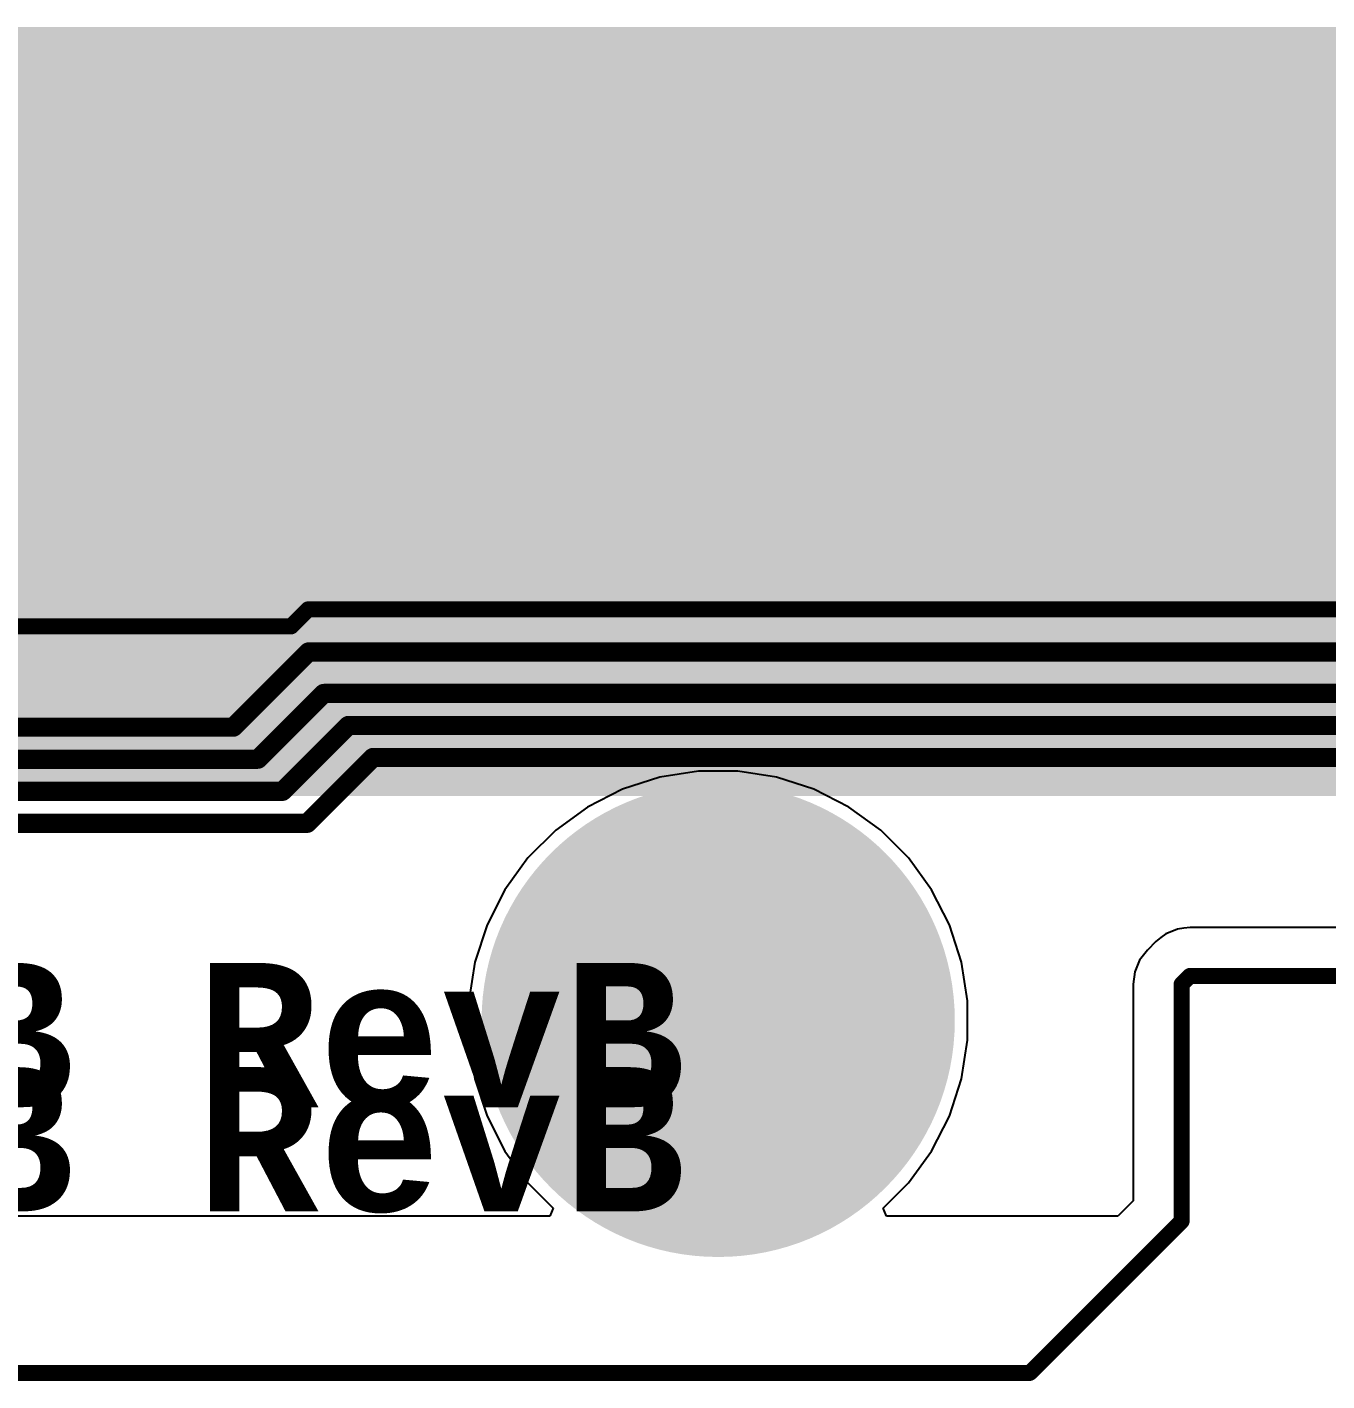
# Model space of a CAD drawing. Header units: inches. Extents: x -0.01 to 8.25, y -0.01 to 4.91.
# Drawn here: x 6.074 to 6.885, y -0.005 to 0.84 of the extents above; entities that cross this region are included whole.
import ezdxf

# ---------------------------------------------------------------- set-up
doc = ezdxf.new("R2010")
doc.units = ezdxf.units.IN
doc.header["$MEASUREMENT"] = 0
for name, color, linetype in [('Board', 6, 'Continuous'), ('Bottom Layer', 5, 'Continuous'), ('Bottom Solder', 6, 'Continuous'), ('Pad Holes', 156, 'Continuous'), ('Top Layer', 1, 'Continuous'), ('Top Overlay', 2, 'Continuous'), ('Top Solder', 216, 'Continuous')]:
    doc.layers.add(name, color=color, linetype=linetype)
doc.styles.add('Consolas_Bold', font='', dxfattribs={"height": 0.2})
doc.styles.get('Consolas_Bold').set_extended_font_data('Consolas', bold=True)

msp = doc.modelspace()

# ---------------------------------------------------------------- hatches: boundary and pattern name
at = {"layer": 'Bottom Solder'}
msp.add_hatch(color=6, dxfattribs=at).paths.add_polyline_path([(6.51059, 0.23), (6.50059, 0.23), (6.49559, 0.225), (6.49559, 0.215), (6.50059, 0.21), (6.51059, 0.21), (6.51559, 0.215), (6.51559, 0.225)])
at = {"layer": 'Pad Holes'}
h = msp.add_hatch(color=7, dxfattribs=at)
edge = h.paths.add_edge_path()
edge.add_arc((6.50559, 0.22), 0.14764, 0, 360)
at = {"layer": 'Top Overlay'}
msp.add_hatch(color=2, dxfattribs=at).paths.add_polyline_path([(5.9322, 0.36), (7.38, 0.36), (7.38, 0.84), (5.9322, 0.84)])
at = {"layer": 'Top Solder'}
msp.add_hatch(color=216, dxfattribs=at).paths.add_polyline_path([(6.51059, 0.23), (6.50059, 0.23), (6.49559, 0.225), (6.49559, 0.215), (6.50059, 0.21), (6.51059, 0.21), (6.51559, 0.215), (6.51559, 0.225)])

# ---------------------------------------------------------------- linework, layer by layer
at = {"layer": 'Board'}
for points in [[(6.79476, 0.24256, 0.01, 0.01, 0), (6.8, 0.2478, 0.01, 0.01, 0)], [(6.79476, 0.09476, 0.01, 0.01, 0), (6.79476, 0.24256, 0.01, 0.01, 0)], [(6.8, 0.2478, 0.01, 0.01, 0), (7.6, 0.2478, 0.01, 0.01, 0)], [(6.7, 0, 0.01, 0.01, 0), (6.79476, 0.09476, 0.01, 0.01, 0)], [(1.95, 0, 0.01, 0.01, 0), (6.7, 0, 0.01, 0.01, 0)]]:
    msp.add_lwpolyline(points, format="xyseb", dxfattribs=at)
for points in [[(6.79226, 0.24256, 0.005, 0.005, 1), (6.79726, 0.24256, 0.005, 0.005, 1)], [(6.79226, 0.24256, 0.005, 0.005, 1), (6.79726, 0.24256, 0.005, 0.005, 1)], [(6.7975, 0.2478, 0.005, 0.005, 1), (6.8025, 0.2478, 0.005, 0.005, 1)], [(6.7975, 0.2478, 0.005, 0.005, 1), (6.8025, 0.2478, 0.005, 0.005, 1)], [(6.79226, 0.09476, 0.005, 0.005, 1), (6.79726, 0.09476, 0.005, 0.005, 1)], [(6.79226, 0.09476, 0.005, 0.005, 1), (6.79726, 0.09476, 0.005, 0.005, 1)], [(6.6975, 0, 0.005, 0.005, 1), (6.7025, 0, 0.005, 0.005, 1)], [(6.6975, 0, 0.005, 0.005, 1), (6.7025, 0, 0.005, 0.005, 1)]]:
    msp.add_lwpolyline(points, format="xyseb", close=True, dxfattribs=at)
at = {"layer": 'Bottom Layer'}
for p, q in [((6.46914, 0.37181), (6.44585, 0.36424)), ((6.49334, 0.37564), (6.46914, 0.37181)), ((6.51784, 0.37564), (6.49334, 0.37564)), ((6.54204, 0.37181), (6.51784, 0.37564)), ((6.56533, 0.36424), (6.54204, 0.37181)), ((6.44585, 0.36424), (6.42402, 0.35311)), ((6.58716, 0.35311), (6.56533, 0.36424)), ((6.42402, 0.35311), (6.4042, 0.33871)), ((6.60698, 0.33871), (6.58716, 0.35311)), ((6.4042, 0.33871), (6.38688, 0.32139)), ((6.6243, 0.32139), (6.60698, 0.33871)), ((6.38688, 0.32139), (6.37248, 0.30157)), ((6.6387, 0.30157), (6.6243, 0.32139)), ((6.37248, 0.30157), (6.36135, 0.27974)), ((6.64982, 0.27974), (6.6387, 0.30157)), ((6.36135, 0.27974), (6.35378, 0.25645)), ((6.6574, 0.25645), (6.64982, 0.27974)), ((6.78184, 0.27168), (6.77861, 0.2692)), ((6.78487, 0.274), (6.78184, 0.27168)), ((6.78488, 0.274), (6.78487, 0.274)), ((6.78487, 0.274), (6.78487, 0.274)), ((6.78872, 0.2756), (6.78488, 0.274)), ((6.79217, 0.27702), (6.78872, 0.2756)), ((6.79618, 0.27755), (6.79217, 0.27703)), ((6.79217, 0.27703), (6.79217, 0.27702)), ((6.79217, 0.27702), (6.79217, 0.27702)), ((6.8, 0.27805), (6.79618, 0.27755)), ((6.80001, 0.27805), (6.8, 0.27805)), ((6.8, 0.27805), (6.8, 0.27805)), ((7.60015, 0.27791), (6.80001, 0.27805)), ((6.77337, 0.26395), (6.76856, 0.25769)), ((6.7786, 0.26919), (6.77337, 0.26395)), ((6.77861, 0.26919), (6.7786, 0.26919)), ((6.77861, 0.2692), (6.77861, 0.26919)), ((6.35378, 0.25645), (6.34995, 0.23225)), ((6.66123, 0.23225), (6.6574, 0.25645)), ((6.76856, 0.25769), (6.76554, 0.25039)), ((6.76554, 0.25039), (6.7645, 0.24256)), ((6.7645, 0.24256), (6.7645, 0.1073)), ((6.34995, 0.23225), (6.34995, 0.20775)), ((6.66123, 0.20775), (6.66123, 0.23225)), ((6.34995, 0.20775), (6.35378, 0.18355)), ((6.6574, 0.18355), (6.66123, 0.20775)), ((6.35378, 0.18355), (6.36135, 0.16026)), ((6.64982, 0.16026), (6.6574, 0.18355)), ((6.36135, 0.16026), (6.37248, 0.13843)), ((6.6387, 0.13843), (6.64982, 0.16026)), ((6.37248, 0.13843), (6.38688, 0.11861)), ((6.6243, 0.11861), (6.6387, 0.13843)), ((6.38688, 0.11861), (6.40269, 0.1028)), ((6.60849, 0.1028), (6.6243, 0.11861)), ((6.40269, 0.1028), (6.40062, 0.0978)), ((6.61056, 0.0978), (6.60849, 0.1028)), ((6.7645, 0.1073), (6.755, 0.0978)), ((6.40062, 0.0978), (3.10497, 0.0978)), ((6.755, 0.0978), (6.61056, 0.0978))]:
    msp.add_line(p, q, dxfattribs=at)
at = {"layer": 'Top Layer'}
for points in [[(6.23905, 0.46592, 0.01, 0.01, 0), (6.2497, 0.47657, 0.01, 0.01, 0)], [(6.2497, 0.47657, 0.01, 0.01, 0), (7.64, 0.47657, 0.01, 0.01, 0)], [(5.25303, 0.46592, 0.01, 0.01, 0), (6.23905, 0.46592, 0.01, 0.01, 0)], [(6.20303, 0.40303, 0.012, 0.012, 0), (6.25, 0.45, 0.012, 0.012, 0)], [(6.25, 0.45, 0.012, 0.012, 0), (7.99015, 0.45, 0.012, 0.012, 0)], [(6.21839, 0.38303, 0.012, 0.012, 0), (6.25945, 0.42409, 0.012, 0.012, 0)], [(6.25945, 0.42409, 0.012, 0.012, 0), (7.99252, 0.42409, 0.012, 0.012, 0)], [(5.25303, 0.40303, 0.012, 0.012, 0), (6.20303, 0.40303, 0.012, 0.012, 0)], [(6.23374, 0.36303, 0.012, 0.012, 0), (6.2748, 0.40409, 0.012, 0.012, 0)], [(6.2748, 0.40409, 0.012, 0.012, 0), (8.00081, 0.40409, 0.012, 0.012, 0)], [(5.23768, 0.38303, 0.012, 0.012, 0), (6.21839, 0.38303, 0.012, 0.012, 0)], [(6.2491, 0.34303, 0.012, 0.012, 0), (6.29016, 0.38409, 0.012, 0.012, 0)], [(6.29016, 0.38409, 0.012, 0.012, 0), (8.00909, 0.38409, 0.012, 0.012, 0)], [(5.22232, 0.36303, 0.012, 0.012, 0), (6.23374, 0.36303, 0.012, 0.012, 0)], [(5.20697, 0.34303, 0.012, 0.012, 0), (6.2491, 0.34303, 0.012, 0.012, 0)]]:
    msp.add_lwpolyline(points, format="xyseb", dxfattribs=at)
for points in [[(6.2472, 0.47657, 0.005, 0.005, 1), (6.2522, 0.47657, 0.005, 0.005, 1)], [(6.2472, 0.47657, 0.005, 0.005, 1), (6.2522, 0.47657, 0.005, 0.005, 1)], [(6.23655, 0.46592, 0.005, 0.005, 1), (6.24155, 0.46592, 0.005, 0.005, 1)], [(6.23655, 0.46592, 0.005, 0.005, 1), (6.24155, 0.46592, 0.005, 0.005, 1)], [(6.247, 0.45, 0.006, 0.006, 1), (6.253, 0.45, 0.006, 0.006, 1)], [(6.247, 0.45, 0.006, 0.006, 1), (6.253, 0.45, 0.006, 0.006, 1)], [(6.25645, 0.42409, 0.006, 0.006, 1), (6.26245, 0.42409, 0.006, 0.006, 1)], [(6.25645, 0.42409, 0.006, 0.006, 1), (6.26245, 0.42409, 0.006, 0.006, 1)], [(6.20003, 0.40303, 0.006, 0.006, 1), (6.20603, 0.40303, 0.006, 0.006, 1)], [(6.20003, 0.40303, 0.006, 0.006, 1), (6.20603, 0.40303, 0.006, 0.006, 1)], [(6.2718, 0.40409, 0.006, 0.006, 1), (6.2778, 0.40409, 0.006, 0.006, 1)], [(6.2718, 0.40409, 0.006, 0.006, 1), (6.2778, 0.40409, 0.006, 0.006, 1)], [(6.21539, 0.38303, 0.006, 0.006, 1), (6.22139, 0.38303, 0.006, 0.006, 1)], [(6.21539, 0.38303, 0.006, 0.006, 1), (6.22139, 0.38303, 0.006, 0.006, 1)], [(6.28716, 0.38409, 0.006, 0.006, 1), (6.29316, 0.38409, 0.006, 0.006, 1)], [(6.28716, 0.38409, 0.006, 0.006, 1), (6.29316, 0.38409, 0.006, 0.006, 1)], [(6.23074, 0.36303, 0.006, 0.006, 1), (6.23674, 0.36303, 0.006, 0.006, 1)], [(6.23074, 0.36303, 0.006, 0.006, 1), (6.23674, 0.36303, 0.006, 0.006, 1)], [(6.2461, 0.34303, 0.006, 0.006, 1), (6.2521, 0.34303, 0.006, 0.006, 1)], [(6.2461, 0.34303, 0.006, 0.006, 1), (6.2521, 0.34303, 0.006, 0.006, 1)]]:
    msp.add_lwpolyline(points, format="xyseb", close=True, dxfattribs=at)

# ---------------------------------------------------------------- texts
at = {"layer": 'Top Layer', "style": 'Consolas_Bold'}
msp.add_text('PCB RevB', height=0.09, dxfattribs=at).set_placement((5.875, 0.16586))
at = {"layer": 'Top Overlay', "style": 'Consolas_Bold'}
msp.add_text('PCB RevB', height=0.09, dxfattribs=at).set_placement((5.875, 0.10086))

doc.saveas('drawing.dxf')
